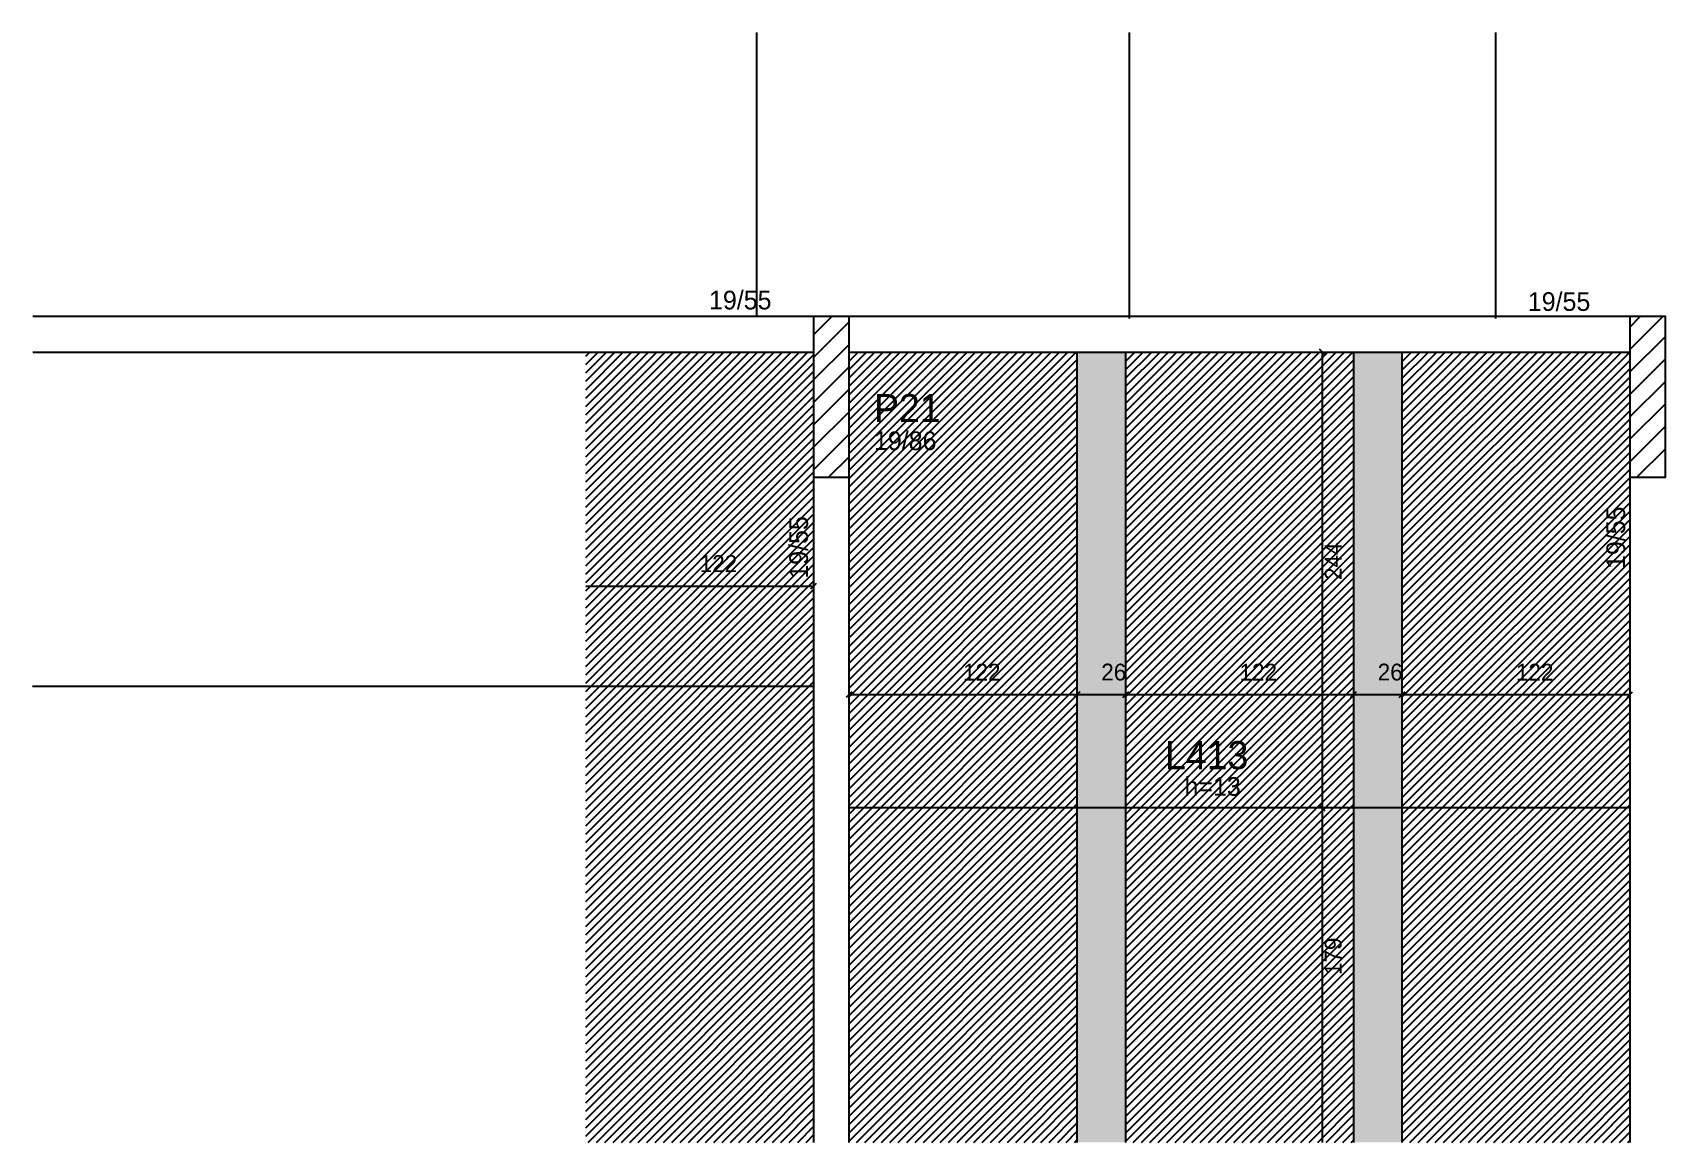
# Model space of a CAD drawing. Header units: metres. Extents: x 3304 to 4178, y 1590 to 2184.
import ezdxf

# ---------------------------------------------------------------- set-up
doc = ezdxf.new("R2010")
doc.units = ezdxf.units.M
for name, color, linetype in [('3', 7, 'Continuous'), ('4', 7, 'Continuous'), ('7', 7, 'Continuous'), ('9', 7, 'Continuous'), ('Hachura', 7, 'Continuous'), ('Painéis', 7, 'Continuous'), ('REAPROVEITAMENTO', 7, 'Continuous')]:
    doc.layers.add(name, color=color, linetype=linetype)

msp = doc.modelspace()

# ---------------------------------------------------------------- hatches: boundary and pattern name
at = {"layer": '9'}
h = msp.add_hatch(color=7, dxfattribs=at)
h.dxf.hatch_style = 1
h.paths.add_polyline_path([(4159.47, 1813.12), (4159.47, 1813.12), (4159.47, 2013.12), (4159.47, 2013.12), (4159.47, 1813.12)])
at = {"layer": 'Hachura'}
h = msp.add_hatch(color=7, dxfattribs=at)
h.dxf.hatch_style = 1
h.paths.add_polyline_path([(3863.48, 1590.12), (3889.48, 1590.12), (3889.48, 2013.12), (3863.48, 2013.12), (3863.48, 1590.12)])
h = msp.add_hatch(color=7, dxfattribs=at)
h.dxf.hatch_style = 1
h.paths.add_polyline_path([(4011.48, 1590.12), (4037.48, 1590.12), (4037.48, 2013.12), (4011.48, 2013.12), (4011.48, 1590.12)])
at = {"layer": 'REAPROVEITAMENTO'}
h = msp.add_hatch(dxfattribs=at)
h.set_pattern_fill('ANSI31')
h.paths.add_polyline_path([(3722.48, 1590.12), (3600.48, 1590.12), (3600.48, 2013.12), (3722.48, 2013.12), (3722.48, 1590.12)])
h = msp.add_hatch(dxfattribs=at)
h.set_pattern_fill('ANSI31')
h.paths.add_polyline_path([(3863.47, 1590.12), (3741.47, 1590.12), (3741.47, 2013.12), (3863.47, 2013.12), (3863.47, 1590.12)])
h = msp.add_hatch(dxfattribs=at)
h.set_pattern_fill('ANSI31')
h.paths.add_polyline_path([(4011.48, 1590.12), (3889.48, 1590.12), (3889.48, 2013.12), (4011.48, 2013.12), (4011.48, 1590.12)])
h = msp.add_hatch(dxfattribs=at)
h.set_pattern_fill('ANSI31')
h.paths.add_polyline_path([(4159.48, 1590.12), (4037.48, 1590.12), (4037.48, 2013.12), (4159.48, 2013.12), (4159.48, 1590.12)])

# ---------------------------------------------------------------- linework, layer by layer
at = {"layer": '3', "color": 3, "lineweight": 25}
for p, q in [((3722.47, 2022.29), (3732.3, 2032.12)), ((3722.47, 2010.27), (3741.47, 2029.27)), ((4159.47, 2014.52), (4177.07, 2032.12)), ((4159.47, 2026.54), (4165.05, 2032.12)), ((4159.47, 2002.5), (4178.47, 2021.5)), ((3722.47, 1998.25), (3741.47, 2017.25)), ((3722.47, 1986.23), (3741.47, 2005.23)), ((4159.47, 1990.48), (4178.47, 2009.48)), ((3722.47, 1974.21), (3741.47, 1993.21)), ((4159.47, 1978.46), (4178.47, 1997.46)), ((4159.47, 1966.44), (4178.47, 1985.44)), ((3722.47, 1962.19), (3741.47, 1981.19)), ((3722.47, 1950.17), (3741.47, 1969.17)), ((4159.47, 1954.42), (4178.47, 1973.42)), ((4163.2, 1946.12), (4178.47, 1961.4)), ((3730.45, 1946.12), (3741.47, 1957.15))]:
    msp.add_line(p, q, dxfattribs=at)
for points in [[(3722.47, 2032.12), (3304.47, 2032.12)], [(4159.47, 2032.12), (3741.47, 2032.12)], [(3304.47, 2013.12), (3722.47, 2013.12)], [(3741.47, 2013.12), (4159.47, 2013.12)], [(3722.47, 1946.12), (3722.47, 1590.12)], [(3741.47, 1590.12), (3741.47, 1946.12)], [(4159.47, 1946.12), (4159.47, 1590.12)]]:
    msp.add_lwpolyline(points, dxfattribs=at)
at = {"layer": '7', "color": 7, "lineweight": 25}
for points in [[(3722.47, 1946.12), (3741.47, 1946.12), (3741.47, 2032.12), (3722.47, 2032.12), (3722.47, 1946.12)], [(4159.47, 1946.12), (4178.47, 1946.12), (4178.47, 2032.12), (4159.47, 2032.12), (4159.47, 1946.12)]]:
    msp.add_lwpolyline(points, dxfattribs=at)
at = {"layer": 'Painéis', "color": 200, "lineweight": 25}
for p, q in [((3691.97, 2184.12), (3691.97, 2032.12)), ((3891.47, 2184.12), (3891.47, 2031.19)), ((4087.47, 2184.12), (4087.47, 2031.19)), ((3863.48, 2013.12), (3863.48, 1590.12)), ((3889.48, 2013.12), (3889.48, 1590.12)), ((4011.48, 2013.12), (4011.48, 1590.12)), ((4037.48, 2013.12), (4037.48, 1590.12)), ((3722.38, 1834.12), (3304.38, 1834.12)), ((4159.38, 1769.12), (3741.38, 1769.12))]:
    msp.add_line(p, q, dxfattribs=at)
at = {"layer": 'Painéis', "color": 0, "lineweight": 25}
for p, q in [((3996.23, 2011.62), (3993.23, 2014.62)), ((3720.97, 1886.37), (3723.97, 1889.37)), ((3742.97, 1831.26), (3739.97, 1828.26)), ((3861.98, 1828.26), (3864.98, 1831.26)), ((3864.98, 1831.26), (3861.98, 1828.26)), ((3887.98, 1828.26), (3890.98, 1831.26)), ((3890.98, 1831.26), (3887.98, 1828.26)), ((4009.98, 1828.26), (4012.98, 1831.26)), ((4012.98, 1831.26), (4009.98, 1828.26)), ((4035.98, 1828.26), (4038.98, 1831.26)), ((4038.98, 1831.26), (4035.98, 1828.26)), ((4157.97, 1828.26), (4160.97, 1831.26)), ((3993.23, 1770.62), (3996.23, 1767.62)), ((3996.23, 1767.62), (3993.23, 1770.62))]:
    msp.add_line(p, q, dxfattribs=at)
at = {"layer": 'Painéis', "color": 4, "lineweight": 25}
for p, q in [((3994.73, 2013.12), (3994.73, 1769.12)), ((3600.48, 1887.87), (3722.47, 1887.87)), ((3741.47, 1829.76), (3863.48, 1829.76)), ((3863.48, 1829.76), (3889.48, 1829.76)), ((3889.48, 1829.76), (4011.48, 1829.76)), ((4011.48, 1829.76), (4037.48, 1829.76)), ((4037.48, 1829.76), (4159.47, 1829.76)), ((3994.73, 1769.12), (3994.73, 1590.12))]:
    msp.add_line(p, q, dxfattribs=at)

# ---------------------------------------------------------------- texts
at = {"layer": '3', "color": 3, "lineweight": 25}
for s, p in [('19/55', (3666.48, 2035.97)), ('19/55', (4104.84, 2035.18)), ('19/86', (3754.79, 1960.65)), ('h=13', (3921.05, 1775.63))]:
    msp.add_text(s, height=10, dxfattribs=at).set_placement(p)
for p in [(3719.47, 1891.83), (4156.93, 1897.03)]:
    msp.add_text('19/55', height=10, rotation=90, dxfattribs=at).set_placement(p)
at = {"layer": '4', "color": 4, "lineweight": 25}
for s, p in [('P21', (3754.79, 1975.65)), ('L413', (3910.6, 1789.87))]:
    msp.add_text(s, height=15, dxfattribs=at).set_placement(p)
at = {"layer": 'Painéis', "color": 240, "lineweight": 25}
for s, p in [('244', (4005.16, 1891.12)), ('179', (4005.14, 1679.62))]:
    msp.add_text(s, height=9, rotation=90, dxfattribs=at).set_placement(p)
for s, p in [('122', (3661.48, 1895.42)), ('122', (3802.48, 1837.31)), ('26', (3876.48, 1837.35)), ('122', (3950.48, 1837.31)), ('26', (4024.48, 1837.35)), ('122', (4098.48, 1837.31))]:
    msp.add_text(s, height=9, dxfattribs=at).set_placement(p)

doc.saveas('drawing.dxf')
